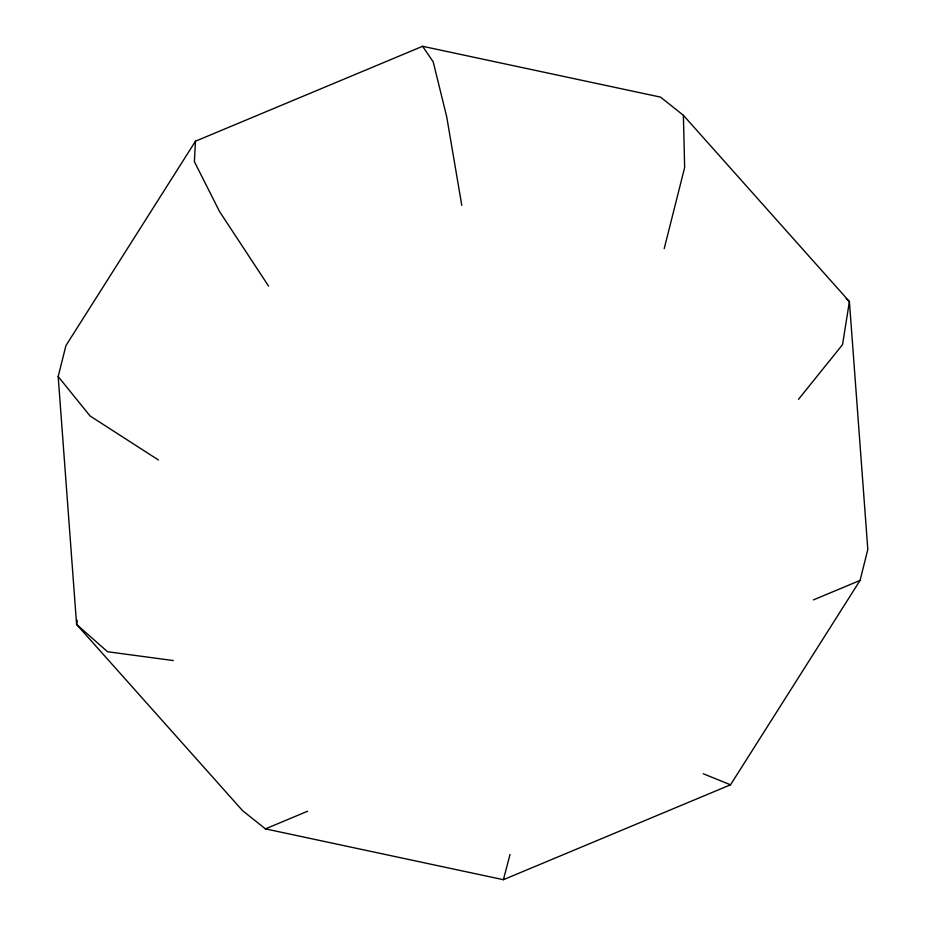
<?xml version="1.0" encoding="UTF-8"?>
<svg xmlns="http://www.w3.org/2000/svg" width="926" height="926" viewBox="0 0 926 926"><rect width="100%" height="100%" fill="white"/><g stroke="black" fill="none" stroke-linecap="round" stroke-linejoin="round"><path stroke-width="1.39" d="M195.479 141.203L65.943 345.572L58.176 376.535L76.603 624.448L242.612 810.701L265.449 828.874L503.397 879.7L730.521 784.797L860.057 580.428L867.824 549.465L849.397 301.552L683.388 115.299L660.551 97.126L422.603 46.3L195.479 141.203L194.379 161.633L219.578 211.579L268.598 286.122M77.263 620.281L76.603 624.448L107.566 651.742L173.312 660.551M664.208 248.631L684.65 167.502L683.388 115.299M503.397 879.7L510.029 854.466M798.513 399.314L842.533 344.634L849.397 301.552L846.19 298.728M265.449 828.874L307.617 811.234M813.422 599.886L860.057 580.428M703.228 773.742L730.521 784.797M158.404 459.979L90.042 415.948L58.176 376.535M422.603 46.3L433.194 61.857L446.691 116.676L461.796 205.398"/></g></svg>
